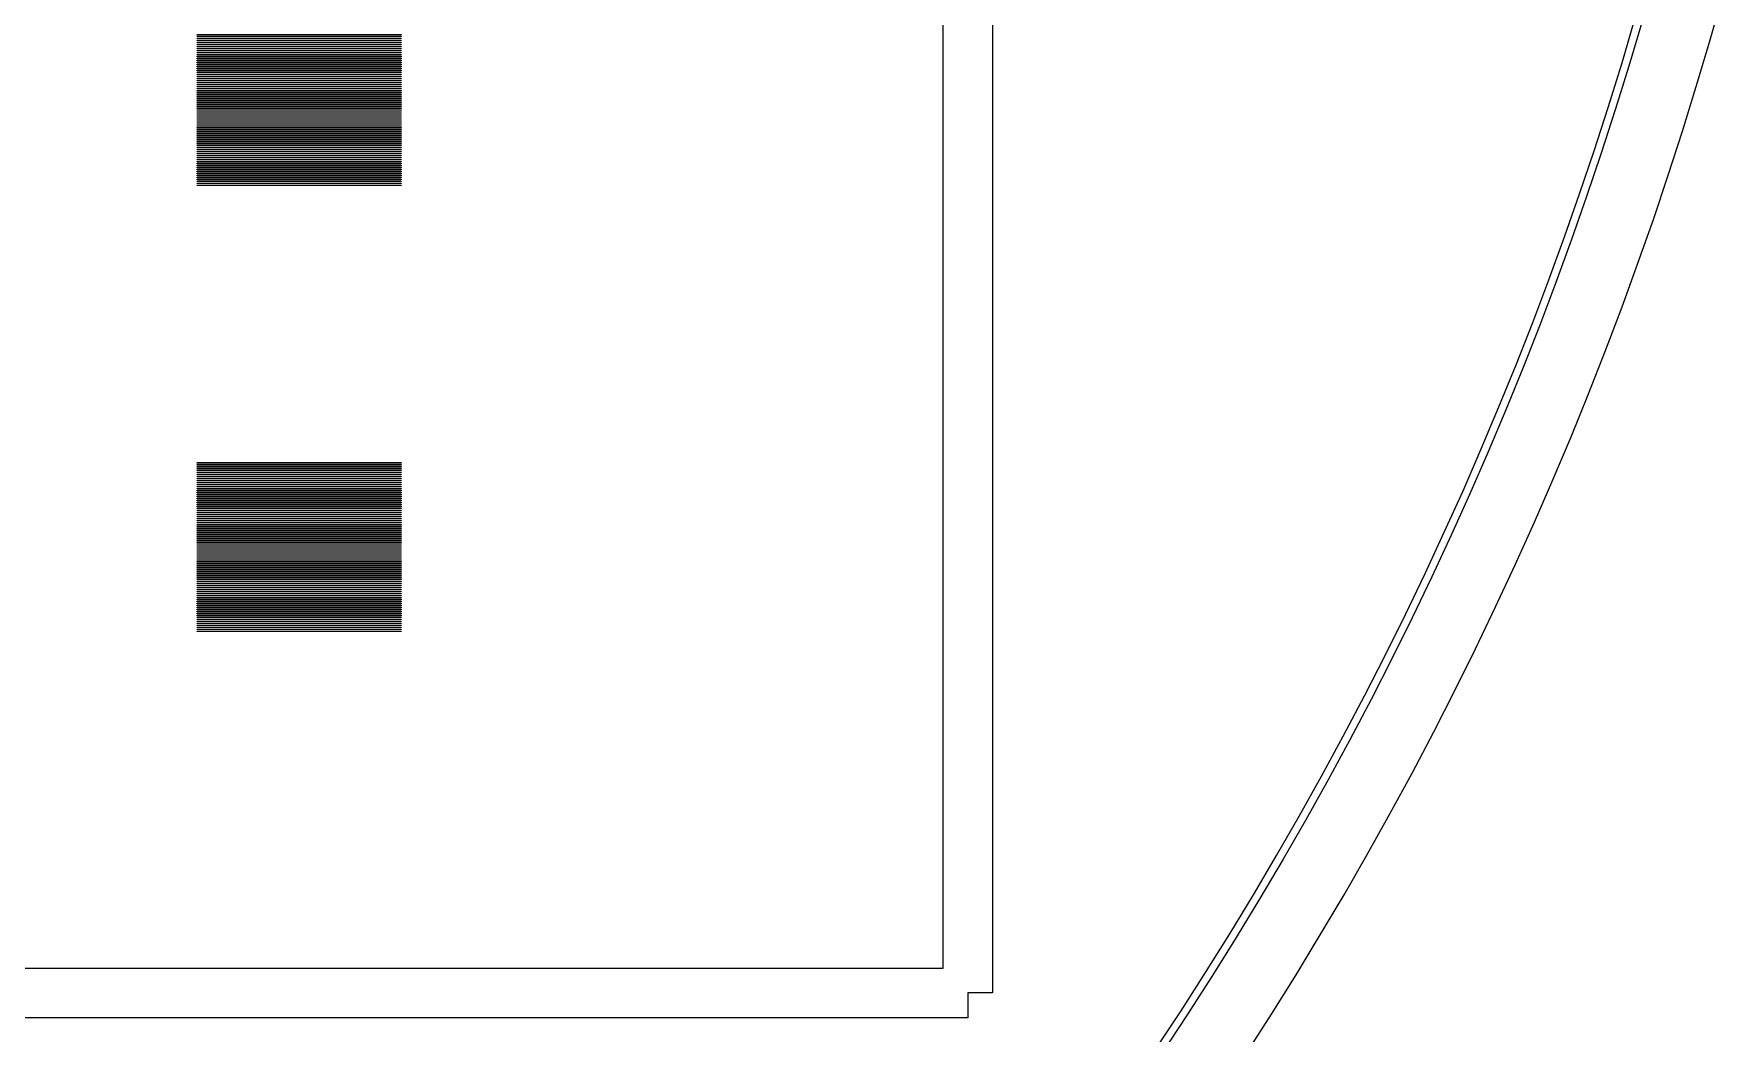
# Model space of a CAD drawing. Extents: x -17 to 130, y -40 to 112.
# Drawn here: x 93.64 to 127.73, y -5.31 to 14.86 of the extents above; entities that cross this region are included whole.
import ezdxf

# ---------------------------------------------------------------- set-up
doc = ezdxf.new("R2010")
doc.units = 0

msp = doc.modelspace()

# ---------------------------------------------------------------- linework, layer by layer
for p, q in [((113, 76.5), (113, -4.5)), ((112, -4), (112, 76)), ((127.473, 14.6933), (127.729, 15.5965)), ((125.699, 14.2504), (125.96, 15.1319)), ((126.104, 15.0901), (125.842, 14.2069)), ((96.94, 14.835), (96.94, 14.845)), ((96.94, 14.845), (101.06, 14.845)), ((101.06, 14.835), (96.94, 14.835)), ((96.94, 14.795), (96.94, 14.805)), ((96.94, 14.805), (101.06, 14.805)), ((101.06, 14.795), (96.94, 14.795)), ((96.94, 14.755), (96.94, 14.765)), ((96.94, 14.765), (101.06, 14.765)), ((101.06, 14.755), (96.94, 14.755)), ((96.94, 14.715), (96.94, 14.725)), ((96.94, 14.725), (101.06, 14.725)), ((101.06, 14.715), (96.94, 14.715)), ((96.94, 14.675), (96.94, 14.685)), ((96.94, 14.685), (101.06, 14.685)), ((101.06, 14.675), (96.94, 14.675)), ((101.06, 14.845), (101.06, 14.835)), ((101.06, 14.805), (101.06, 14.795)), ((101.06, 14.765), (101.06, 14.755)), ((101.06, 14.725), (101.06, 14.715)), ((101.06, 14.685), (101.06, 14.675)), ((127.206, 13.7932), (127.473, 14.6933)), ((96.94, 14.635), (96.94, 14.645)), ((96.94, 14.645), (101.06, 14.645)), ((101.06, 14.635), (96.94, 14.635)), ((96.94, 14.595), (96.94, 14.605)), ((96.94, 14.605), (101.06, 14.605)), ((101.06, 14.595), (96.94, 14.595)), ((96.94, 14.555), (96.94, 14.565)), ((96.94, 14.565), (101.06, 14.565)), ((101.06, 14.555), (96.94, 14.555)), ((96.94, 14.515), (96.94, 14.525)), ((96.94, 14.525), (101.06, 14.525)), ((101.06, 14.515), (96.94, 14.515)), ((96.94, 14.475), (96.94, 14.485)), ((96.94, 14.485), (101.06, 14.485)), ((101.06, 14.475), (96.94, 14.475)), ((96.94, 14.435), (96.94, 14.445)), ((96.94, 14.445), (101.06, 14.445)), ((101.06, 14.435), (96.94, 14.435)), ((96.94, 14.395), (96.94, 14.405)), ((96.94, 14.405), (101.06, 14.405)), ((101.06, 14.395), (96.94, 14.395)), ((96.94, 14.355), (96.94, 14.365)), ((96.94, 14.365), (101.06, 14.365)), ((101.06, 14.355), (96.94, 14.355)), ((96.94, 14.315), (96.94, 14.325)), ((96.94, 14.325), (101.06, 14.325)), ((101.06, 14.645), (101.06, 14.635)), ((101.06, 14.605), (101.06, 14.595)), ((101.06, 14.565), (101.06, 14.555)), ((101.06, 14.525), (101.06, 14.515)), ((101.06, 14.485), (101.06, 14.475)), ((101.06, 14.445), (101.06, 14.435)), ((101.06, 14.405), (101.06, 14.395)), ((101.06, 14.365), (101.06, 14.355)), ((101.06, 14.325), (101.06, 14.315)), ((101.06, 14.315), (96.94, 14.315)), ((96.94, 14.275), (96.94, 14.285)), ((96.94, 14.285), (101.06, 14.285)), ((101.06, 14.275), (96.94, 14.275)), ((96.94, 14.235), (96.94, 14.245)), ((96.94, 14.245), (101.06, 14.245)), ((101.06, 14.235), (96.94, 14.235)), ((96.94, 14.195), (96.94, 14.205)), ((96.94, 14.205), (101.06, 14.205)), ((101.06, 14.195), (96.94, 14.195)), ((96.94, 14.155), (96.94, 14.165)), ((96.94, 14.165), (101.06, 14.165)), ((101.06, 14.155), (96.94, 14.155)), ((96.94, 14.115), (96.94, 14.125)), ((96.94, 14.125), (101.06, 14.125)), ((101.06, 14.115), (96.94, 14.115)), ((96.94, 14.075), (96.94, 14.085)), ((96.94, 14.085), (101.06, 14.085)), ((101.06, 14.075), (96.94, 14.075)), ((96.94, 14.035), (96.94, 14.045)), ((96.94, 14.045), (101.06, 14.045)), ((101.06, 14.035), (96.94, 14.035)), ((96.94, 13.995), (96.94, 14.005)), ((96.94, 14.005), (101.06, 14.005)), ((101.06, 13.995), (96.94, 13.995)), ((101.06, 14.285), (101.06, 14.275)), ((101.06, 14.245), (101.06, 14.235)), ((101.06, 14.205), (101.06, 14.195)), ((101.06, 14.165), (101.06, 14.155)), ((101.06, 14.125), (101.06, 14.115)), ((101.06, 14.085), (101.06, 14.075)), ((101.06, 14.045), (101.06, 14.035)), ((101.06, 14.005), (101.06, 13.995)), ((125.426, 13.3722), (125.699, 14.2504)), ((125.842, 14.2069), (125.569, 13.3269)), ((96.94, 13.955), (96.94, 13.965)), ((96.94, 13.965), (101.06, 13.965)), ((101.06, 13.955), (96.94, 13.955)), ((96.94, 13.915), (96.94, 13.925)), ((96.94, 13.925), (101.06, 13.925)), ((101.06, 13.915), (96.94, 13.915)), ((96.94, 13.875), (96.94, 13.885)), ((96.94, 13.885), (101.06, 13.885)), ((101.06, 13.875), (96.94, 13.875)), ((96.94, 13.835), (96.94, 13.845)), ((96.94, 13.845), (101.06, 13.845)), ((101.06, 13.835), (96.94, 13.835)), ((96.94, 13.795), (96.94, 13.805)), ((96.94, 13.805), (101.06, 13.805)), ((101.06, 13.795), (96.94, 13.795)), ((96.94, 13.755), (96.94, 13.765)), ((96.94, 13.765), (101.06, 13.765)), ((101.06, 13.755), (96.94, 13.755)), ((96.94, 13.715), (96.94, 13.725)), ((96.94, 13.725), (101.06, 13.725)), ((101.06, 13.715), (96.94, 13.715)), ((96.94, 13.675), (96.94, 13.685)), ((96.94, 13.685), (101.06, 13.685)), ((101.06, 13.675), (96.94, 13.675)), ((96.94, 13.635), (96.94, 13.645)), ((96.94, 13.645), (101.06, 13.645)), ((101.06, 13.635), (96.94, 13.635)), ((101.06, 13.965), (101.06, 13.955)), ((101.06, 13.925), (101.06, 13.915)), ((101.06, 13.885), (101.06, 13.875)), ((101.06, 13.845), (101.06, 13.835)), ((101.06, 13.805), (101.06, 13.795)), ((101.06, 13.765), (101.06, 13.755)), ((101.06, 13.725), (101.06, 13.715)), ((101.06, 13.685), (101.06, 13.675)), ((101.06, 13.645), (101.06, 13.635)), ((126.928, 12.8965), (127.206, 13.7932)), ((96.94, 13.595), (96.94, 13.605)), ((96.94, 13.605), (101.06, 13.605)), ((101.06, 13.595), (96.94, 13.595)), ((96.94, 13.555), (96.94, 13.565)), ((96.94, 13.565), (101.06, 13.565)), ((101.06, 13.555), (96.94, 13.555)), ((96.94, 13.515), (96.94, 13.525)), ((96.94, 13.525), (101.06, 13.525)), ((101.06, 13.515), (96.94, 13.515)), ((96.94, 13.475), (96.94, 13.485)), ((96.94, 13.485), (101.06, 13.485)), ((101.06, 13.475), (96.94, 13.475)), ((96.94, 13.435), (96.94, 13.445)), ((96.94, 13.445), (101.06, 13.445)), ((101.06, 13.435), (96.94, 13.435)), ((96.94, 13.395), (96.94, 13.405)), ((96.94, 13.405), (101.06, 13.405)), ((101.06, 13.395), (96.94, 13.395)), ((96.94, 13.355), (96.94, 13.365)), ((96.94, 13.365), (101.06, 13.365)), ((101.06, 13.355), (96.94, 13.355)), ((96.94, 13.315), (96.94, 13.325)), ((96.94, 13.325), (101.06, 13.325)), ((101.06, 13.315), (96.94, 13.315)), ((101.06, 13.605), (101.06, 13.595)), ((101.06, 13.565), (101.06, 13.555)), ((101.06, 13.525), (101.06, 13.515)), ((101.06, 13.485), (101.06, 13.475)), ((101.06, 13.445), (101.06, 13.435)), ((101.06, 13.405), (101.06, 13.395)), ((101.06, 13.365), (101.06, 13.355)), ((101.06, 13.325), (101.06, 13.315)), ((125.143, 12.4974), (125.426, 13.3722)), ((125.569, 13.3269), (125.286, 12.4503)), ((96.94, 13.275), (96.94, 13.285)), ((96.94, 13.285), (101.06, 13.285)), ((101.06, 13.275), (96.94, 13.275)), ((96.94, 13.235), (96.94, 13.245)), ((96.94, 13.245), (101.06, 13.245)), ((101.06, 13.235), (96.94, 13.235)), ((96.94, 13.195), (96.94, 13.205)), ((96.94, 13.205), (101.06, 13.205)), ((101.06, 13.195), (96.94, 13.195)), ((96.94, 13.155), (96.94, 13.165)), ((96.94, 13.165), (101.06, 13.165)), ((101.06, 13.155), (96.94, 13.155)), ((96.94, 13.115), (96.94, 13.125)), ((96.94, 13.125), (101.06, 13.125)), ((101.06, 13.115), (96.94, 13.115)), ((96.94, 13.075), (96.94, 13.085)), ((96.94, 13.085), (101.06, 13.085)), ((101.06, 13.075), (96.94, 13.075)), ((96.94, 13.035), (96.94, 13.045)), ((96.94, 13.045), (101.06, 13.045)), ((101.06, 13.035), (96.94, 13.035)), ((96.94, 12.995), (96.94, 13.005)), ((96.94, 13.005), (101.06, 13.005)), ((101.06, 12.995), (96.94, 12.995)), ((96.94, 12.955), (96.94, 12.965)), ((96.94, 12.965), (101.06, 12.965)), ((101.06, 12.955), (96.94, 12.955)), ((101.06, 13.285), (101.06, 13.275)), ((101.06, 13.245), (101.06, 13.235)), ((101.06, 13.205), (101.06, 13.195)), ((101.06, 13.165), (101.06, 13.155)), ((101.06, 13.125), (101.06, 13.115)), ((101.06, 13.085), (101.06, 13.075)), ((101.06, 13.045), (101.06, 13.035)), ((101.06, 13.005), (101.06, 12.995)), ((101.06, 12.965), (101.06, 12.955)), ((96.94, 12.915), (96.94, 12.925)), ((96.94, 12.925), (101.06, 12.925)), ((101.06, 12.915), (96.94, 12.915)), ((96.94, 12.875), (96.94, 12.885)), ((96.94, 12.885), (101.06, 12.885)), ((101.06, 12.875), (96.94, 12.875)), ((96.94, 12.835), (96.94, 12.845)), ((96.94, 12.845), (101.06, 12.845)), ((101.06, 12.835), (96.94, 12.835)), ((96.94, 12.795), (96.94, 12.805)), ((96.94, 12.805), (101.06, 12.805)), ((101.06, 12.795), (96.94, 12.795)), ((96.94, 12.755), (96.94, 12.765)), ((96.94, 12.765), (101.06, 12.765)), ((101.06, 12.755), (96.94, 12.755)), ((96.94, 12.715), (96.94, 12.725)), ((96.94, 12.725), (101.06, 12.725)), ((101.06, 12.715), (96.94, 12.715)), ((96.94, 12.675), (96.94, 12.685)), ((96.94, 12.685), (101.06, 12.685)), ((101.06, 12.675), (96.94, 12.675)), ((96.94, 12.635), (96.94, 12.645)), ((96.94, 12.645), (101.06, 12.645)), ((101.06, 12.635), (96.94, 12.635)), ((101.06, 12.925), (101.06, 12.915)), ((101.06, 12.885), (101.06, 12.875)), ((101.06, 12.845), (101.06, 12.835)), ((101.06, 12.805), (101.06, 12.795)), ((101.06, 12.765), (101.06, 12.755)), ((101.06, 12.725), (101.06, 12.715)), ((101.06, 12.685), (101.06, 12.675)), ((101.06, 12.645), (101.06, 12.635)), ((126.639, 12.0034), (126.928, 12.8965)), ((96.94, 12.595), (96.94, 12.605)), ((96.94, 12.605), (101.06, 12.605)), ((101.06, 12.595), (96.94, 12.595)), ((96.94, 12.555), (96.94, 12.565)), ((96.94, 12.565), (101.06, 12.565)), ((101.06, 12.555), (96.94, 12.555)), ((96.94, 12.515), (96.94, 12.525)), ((96.94, 12.525), (101.06, 12.525)), ((101.06, 12.515), (96.94, 12.515)), ((96.94, 12.475), (96.94, 12.485)), ((96.94, 12.485), (101.06, 12.485)), ((101.06, 12.475), (96.94, 12.475)), ((96.94, 12.435), (96.94, 12.445)), ((96.94, 12.445), (101.06, 12.445)), ((101.06, 12.435), (96.94, 12.435)), ((96.94, 12.395), (96.94, 12.405)), ((96.94, 12.405), (101.06, 12.405)), ((101.06, 12.395), (96.94, 12.395)), ((96.94, 12.355), (96.94, 12.365)), ((96.94, 12.365), (101.06, 12.365)), ((101.06, 12.355), (96.94, 12.355)), ((96.94, 12.315), (96.94, 12.325)), ((96.94, 12.325), (101.06, 12.325)), ((101.06, 12.315), (96.94, 12.315)), ((96.94, 12.275), (96.94, 12.285)), ((96.94, 12.285), (101.06, 12.285)), ((101.06, 12.275), (96.94, 12.275)), ((101.06, 12.605), (101.06, 12.595)), ((101.06, 12.565), (101.06, 12.555)), ((101.06, 12.525), (101.06, 12.515)), ((101.06, 12.485), (101.06, 12.475)), ((101.06, 12.445), (101.06, 12.435)), ((101.06, 12.405), (101.06, 12.395)), ((101.06, 12.365), (101.06, 12.355)), ((101.06, 12.325), (101.06, 12.315)), ((101.06, 12.285), (101.06, 12.275)), ((124.85, 11.6261), (125.143, 12.4974)), ((125.286, 12.4503), (124.991, 11.5773)), ((96.94, 12.235), (96.94, 12.245)), ((96.94, 12.245), (101.06, 12.245)), ((101.06, 12.235), (96.94, 12.235)), ((96.94, 12.195), (96.94, 12.205)), ((96.94, 12.205), (101.06, 12.205)), ((101.06, 12.195), (96.94, 12.195)), ((96.94, 12.155), (96.94, 12.165)), ((96.94, 12.165), (101.06, 12.165)), ((101.06, 12.155), (96.94, 12.155)), ((96.94, 12.115), (96.94, 12.125)), ((96.94, 12.125), (101.06, 12.125)), ((101.06, 12.115), (96.94, 12.115)), ((96.94, 12.075), (96.94, 12.085)), ((96.94, 12.085), (101.06, 12.085)), ((101.06, 12.075), (96.94, 12.075)), ((96.94, 12.035), (96.94, 12.045)), ((96.94, 12.045), (101.06, 12.045)), ((101.06, 12.035), (96.94, 12.035)), ((96.94, 11.995), (96.94, 12.005)), ((96.94, 12.005), (101.06, 12.005)), ((101.06, 11.995), (96.94, 11.995)), ((96.94, 11.955), (96.94, 11.965)), ((96.94, 11.965), (101.06, 11.965)), ((101.06, 11.955), (96.94, 11.955)), ((101.06, 12.245), (101.06, 12.235)), ((101.06, 12.205), (101.06, 12.195)), ((101.06, 12.165), (101.06, 12.155)), ((101.06, 12.125), (101.06, 12.115)), ((101.06, 12.085), (101.06, 12.075)), ((101.06, 12.045), (101.06, 12.035)), ((101.06, 12.005), (101.06, 11.995)), ((101.06, 11.965), (101.06, 11.955)), ((126.339, 11.1138), (126.639, 12.0034)), ((96.94, 11.915), (96.94, 11.925)), ((96.94, 11.925), (101.06, 11.925)), ((101.06, 11.915), (96.94, 11.915)), ((96.94, 11.875), (96.94, 11.885)), ((96.94, 11.885), (101.06, 11.885)), ((101.06, 11.875), (96.94, 11.875)), ((96.94, 11.835), (96.94, 11.845)), ((96.94, 11.845), (101.06, 11.845)), ((101.06, 11.835), (96.94, 11.835)), ((96.94, 11.795), (96.94, 11.805)), ((96.94, 11.805), (101.06, 11.805)), ((101.06, 11.795), (96.94, 11.795)), ((101.06, 11.925), (101.06, 11.915)), ((101.06, 11.885), (101.06, 11.875)), ((101.06, 11.845), (101.06, 11.835)), ((101.06, 11.805), (101.06, 11.795)), ((124.545, 10.7585), (124.85, 11.6261)), ((124.991, 11.5773), (124.686, 10.708)), ((126.028, 10.2279), (126.339, 11.1138)), ((124.23, 9.89473), (124.545, 10.7585)), ((124.686, 10.708), (124.371, 9.84247)), ((125.706, 9.34598), (126.028, 10.2279)), ((123.904, 9.03487), (124.23, 9.89473)), ((124.371, 9.84247), (124.044, 8.98088)), ((125.374, 8.46803), (125.706, 9.34598)), ((123.568, 8.17906), (123.904, 9.03487)), ((124.044, 8.98088), (123.708, 8.12337)), ((125.031, 7.59424), (125.374, 8.46803)), ((123.222, 7.32745), (123.568, 8.17906)), ((123.708, 8.12337), (123.36, 7.27005)), ((124.677, 6.72473), (125.031, 7.59424)), ((122.865, 6.48015), (123.222, 7.32745)), ((123.36, 7.27005), (123.002, 6.42105)), ((122.497, 5.6373), (122.865, 6.48015)), ((124.312, 5.85962), (124.677, 6.72473)), ((96.94, 6.19499), (96.94, 6.20499)), ((96.94, 6.20499), (101.06, 6.20499)), ((101.06, 6.19499), (96.94, 6.19499)), ((96.94, 6.155), (96.94, 6.16499)), ((96.94, 6.16499), (101.06, 6.16499)), ((101.06, 6.155), (96.94, 6.155)), ((101.06, 6.20499), (101.06, 6.19499)), ((101.06, 6.16499), (101.06, 6.155)), ((123.002, 6.42105), (122.634, 5.57651)), ((96.94, 6.11499), (96.94, 6.125)), ((96.94, 6.125), (101.06, 6.125)), ((101.06, 6.11499), (96.94, 6.11499)), ((96.94, 6.075), (96.94, 6.08499)), ((96.94, 6.08499), (101.06, 6.08499)), ((101.06, 6.075), (96.94, 6.075)), ((96.94, 6.03499), (96.94, 6.045)), ((96.94, 6.045), (101.06, 6.045)), ((101.06, 6.03499), (96.94, 6.03499)), ((96.94, 5.995), (96.94, 6.00499)), ((96.94, 6.00499), (101.06, 6.00499)), ((101.06, 5.995), (96.94, 5.995)), ((96.94, 5.95499), (96.94, 5.965)), ((96.94, 5.965), (101.06, 5.965)), ((101.06, 5.95499), (96.94, 5.95499)), ((96.94, 5.91499), (96.94, 5.92499)), ((96.94, 5.92499), (101.06, 5.92499)), ((101.06, 5.91499), (96.94, 5.91499)), ((96.94, 5.875), (96.94, 5.88499)), ((96.94, 5.88499), (101.06, 5.88499)), ((101.06, 5.875), (96.94, 5.875)), ((96.94, 5.83499), (96.94, 5.84499)), ((96.94, 5.84499), (101.06, 5.84499)), ((101.06, 5.83499), (96.94, 5.83499)), ((96.94, 5.795), (96.94, 5.80499)), ((96.94, 5.80499), (101.06, 5.80499)), ((101.06, 5.795), (96.94, 5.795)), ((101.06, 6.125), (101.06, 6.11499)), ((101.06, 6.08499), (101.06, 6.075)), ((101.06, 6.045), (101.06, 6.03499)), ((101.06, 6.00499), (101.06, 5.995)), ((101.06, 5.965), (101.06, 5.95499)), ((101.06, 5.92499), (101.06, 5.91499)), ((101.06, 5.88499), (101.06, 5.875)), ((101.06, 5.84499), (101.06, 5.83499)), ((101.06, 5.80499), (101.06, 5.795)), ((123.937, 4.99904), (124.312, 5.85962)), ((96.94, 5.75499), (96.94, 5.765)), ((96.94, 5.765), (101.06, 5.765)), ((101.06, 5.75499), (96.94, 5.75499)), ((96.94, 5.715), (96.94, 5.72499)), ((96.94, 5.72499), (101.06, 5.72499)), ((101.06, 5.715), (96.94, 5.715)), ((96.94, 5.67499), (96.94, 5.685)), ((96.94, 5.685), (101.06, 5.685)), ((101.06, 5.67499), (96.94, 5.67499)), ((96.94, 5.63499), (96.94, 5.64499)), ((96.94, 5.64499), (101.06, 5.64499)), ((101.06, 5.63499), (96.94, 5.63499)), ((96.94, 5.59499), (96.94, 5.605)), ((96.94, 5.605), (101.06, 5.605)), ((101.06, 5.59499), (96.94, 5.59499)), ((96.94, 5.55499), (96.94, 5.56499)), ((96.94, 5.56499), (101.06, 5.56499)), ((101.06, 5.55499), (96.94, 5.55499)), ((96.94, 5.515), (96.94, 5.52499)), ((96.94, 5.52499), (101.06, 5.52499)), ((101.06, 5.515), (96.94, 5.515)), ((96.94, 5.47499), (96.94, 5.48499)), ((96.94, 5.48499), (101.06, 5.48499)), ((101.06, 5.47499), (96.94, 5.47499)), ((101.06, 5.765), (101.06, 5.75499)), ((101.06, 5.72499), (101.06, 5.715)), ((101.06, 5.685), (101.06, 5.67499)), ((101.06, 5.64499), (101.06, 5.63499)), ((101.06, 5.605), (101.06, 5.59499)), ((101.06, 5.56499), (101.06, 5.55499)), ((101.06, 5.52499), (101.06, 5.515)), ((101.06, 5.48499), (101.06, 5.47499)), ((122.119, 4.79903), (122.497, 5.6373)), ((122.634, 5.57651), (122.256, 4.73656)), ((96.94, 5.435), (96.94, 5.44499)), ((96.94, 5.44499), (101.06, 5.44499)), ((101.06, 5.435), (96.94, 5.435)), ((96.94, 5.39499), (96.94, 5.405)), ((96.94, 5.405), (101.06, 5.405)), ((101.06, 5.39499), (96.94, 5.39499)), ((96.94, 5.355), (96.94, 5.36499)), ((96.94, 5.36499), (101.06, 5.36499)), ((101.06, 5.355), (96.94, 5.355)), ((96.94, 5.31499), (96.94, 5.325)), ((96.94, 5.325), (101.06, 5.325)), ((101.06, 5.31499), (96.94, 5.31499)), ((96.94, 5.27499), (96.94, 5.28499)), ((96.94, 5.28499), (101.06, 5.28499)), ((101.06, 5.27499), (96.94, 5.27499)), ((96.94, 5.23499), (96.94, 5.245)), ((96.94, 5.245), (101.06, 5.245)), ((101.06, 5.23499), (96.94, 5.23499)), ((96.94, 5.19499), (96.94, 5.20499)), ((96.94, 5.20499), (101.06, 5.20499)), ((101.06, 5.19499), (96.94, 5.19499)), ((96.94, 5.155), (96.94, 5.16499)), ((96.94, 5.16499), (101.06, 5.16499)), ((101.06, 5.155), (96.94, 5.155)), ((96.94, 5.11499), (96.94, 5.125)), ((96.94, 5.125), (101.06, 5.125)), ((101.06, 5.11499), (96.94, 5.11499)), ((101.06, 5.44499), (101.06, 5.435)), ((101.06, 5.405), (101.06, 5.39499)), ((101.06, 5.36499), (101.06, 5.355)), ((101.06, 5.325), (101.06, 5.31499)), ((101.06, 5.28499), (101.06, 5.27499)), ((101.06, 5.245), (101.06, 5.23499)), ((101.06, 5.20499), (101.06, 5.19499)), ((101.06, 5.16499), (101.06, 5.155)), ((101.06, 5.125), (101.06, 5.11499)), ((96.94, 5.075), (96.94, 5.08499)), ((96.94, 5.08499), (101.06, 5.08499)), ((101.06, 5.075), (96.94, 5.075)), ((96.94, 5.03499), (96.94, 5.045)), ((96.94, 5.045), (101.06, 5.045)), ((101.06, 5.03499), (96.94, 5.03499)), ((96.94, 4.995), (96.94, 5.00499)), ((96.94, 5.00499), (101.06, 5.00499)), ((101.06, 4.995), (96.94, 4.995)), ((96.94, 4.95499), (96.94, 4.965)), ((96.94, 4.965), (101.06, 4.965)), ((101.06, 4.95499), (96.94, 4.95499)), ((96.94, 4.91499), (96.94, 4.92499)), ((96.94, 4.92499), (101.06, 4.92499)), ((101.06, 4.91499), (96.94, 4.91499)), ((96.94, 4.875), (96.94, 4.88499)), ((96.94, 4.88499), (101.06, 4.88499)), ((101.06, 4.875), (96.94, 4.875)), ((96.94, 4.83499), (96.94, 4.84499)), ((96.94, 4.84499), (101.06, 4.84499)), ((101.06, 4.83499), (96.94, 4.83499)), ((96.94, 4.795), (96.94, 4.80499)), ((96.94, 4.80499), (101.06, 4.80499)), ((101.06, 4.795), (96.94, 4.795)), ((101.06, 5.08499), (101.06, 5.075)), ((101.06, 5.045), (101.06, 5.03499)), ((101.06, 5.00499), (101.06, 4.995)), ((101.06, 4.965), (101.06, 4.95499)), ((101.06, 4.92499), (101.06, 4.91499)), ((101.06, 4.88499), (101.06, 4.875)), ((101.06, 4.84499), (101.06, 4.83499)), ((101.06, 4.80499), (101.06, 4.795)), ((121.731, 3.96544), (122.119, 4.79903)), ((123.551, 4.14314), (123.937, 4.99904)), ((96.94, 4.75499), (96.94, 4.765)), ((96.94, 4.765), (101.06, 4.765)), ((101.06, 4.75499), (96.94, 4.75499)), ((96.94, 4.715), (96.94, 4.72499)), ((96.94, 4.72499), (101.06, 4.72499)), ((101.06, 4.715), (96.94, 4.715)), ((96.94, 4.67499), (96.94, 4.685)), ((96.94, 4.685), (101.06, 4.685)), ((101.06, 4.67499), (96.94, 4.67499)), ((96.94, 4.63499), (96.94, 4.64499)), ((96.94, 4.64499), (101.06, 4.64499)), ((101.06, 4.63499), (96.94, 4.63499)), ((96.94, 4.59499), (96.94, 4.605)), ((96.94, 4.605), (101.06, 4.605)), ((101.06, 4.59499), (96.94, 4.59499)), ((96.94, 4.55499), (96.94, 4.56499)), ((96.94, 4.56499), (101.06, 4.56499)), ((101.06, 4.55499), (96.94, 4.55499)), ((96.94, 4.515), (96.94, 4.52499)), ((96.94, 4.52499), (101.06, 4.52499)), ((101.06, 4.515), (96.94, 4.515)), ((96.94, 4.47501), (96.94, 4.485)), ((96.94, 4.485), (101.06, 4.485)), ((101.06, 4.47501), (96.94, 4.47501)), ((96.94, 4.43501), (96.94, 4.44501)), ((96.94, 4.44501), (101.06, 4.44501)), ((101.06, 4.43501), (96.94, 4.43501)), ((101.06, 4.765), (101.06, 4.75499)), ((101.06, 4.72499), (101.06, 4.715)), ((101.06, 4.685), (101.06, 4.67499)), ((101.06, 4.64499), (101.06, 4.63499)), ((101.06, 4.605), (101.06, 4.59499)), ((101.06, 4.56499), (101.06, 4.55499)), ((101.06, 4.52499), (101.06, 4.515)), ((101.06, 4.485), (101.06, 4.47501)), ((101.06, 4.44501), (101.06, 4.43501)), ((122.256, 4.73656), (121.867, 3.90131)), ((96.94, 4.395), (96.94, 4.40501)), ((96.94, 4.40501), (101.06, 4.40501)), ((101.06, 4.395), (96.94, 4.395)), ((96.94, 4.35501), (96.94, 4.36501)), ((96.94, 4.36501), (101.06, 4.36501)), ((101.06, 4.35501), (96.94, 4.35501)), ((96.94, 4.315), (96.94, 4.32501)), ((96.94, 4.32501), (101.06, 4.32501)), ((101.06, 4.315), (96.94, 4.315)), ((96.94, 4.27501), (96.94, 4.285)), ((96.94, 4.285), (101.06, 4.285)), ((101.06, 4.27501), (96.94, 4.27501)), ((96.94, 4.235), (96.94, 4.24501)), ((96.94, 4.24501), (101.06, 4.24501)), ((101.06, 4.235), (96.94, 4.235)), ((96.94, 4.19501), (96.94, 4.205)), ((96.94, 4.205), (101.06, 4.205)), ((101.06, 4.19501), (96.94, 4.19501)), ((96.94, 4.15501), (96.94, 4.16501)), ((96.94, 4.16501), (101.06, 4.16501)), ((101.06, 4.15501), (96.94, 4.15501)), ((96.94, 4.11501), (96.94, 4.125)), ((96.94, 4.125), (101.06, 4.125)), ((101.06, 4.11501), (96.94, 4.11501)), ((101.06, 4.40501), (101.06, 4.395)), ((101.06, 4.36501), (101.06, 4.35501)), ((101.06, 4.32501), (101.06, 4.315)), ((101.06, 4.285), (101.06, 4.27501)), ((101.06, 4.24501), (101.06, 4.235)), ((101.06, 4.205), (101.06, 4.19501)), ((101.06, 4.16501), (101.06, 4.15501)), ((101.06, 4.125), (101.06, 4.11501)), ((123.155, 3.29204), (123.551, 4.14314)), ((96.94, 4.07501), (96.94, 4.08501)), ((96.94, 4.08501), (101.06, 4.08501)), ((101.06, 4.07501), (96.94, 4.07501)), ((96.94, 4.035), (96.94, 4.04501)), ((96.94, 4.04501), (101.06, 4.04501)), ((101.06, 4.035), (96.94, 4.035)), ((96.94, 3.99501), (96.94, 4.005)), ((96.94, 4.005), (101.06, 4.005)), ((101.06, 3.99501), (96.94, 3.99501)), ((96.94, 3.955), (96.94, 3.96501)), ((96.94, 3.96501), (101.06, 3.96501)), ((101.06, 3.955), (96.94, 3.955)), ((96.94, 3.91501), (96.94, 3.925)), ((96.94, 3.925), (101.06, 3.925)), ((101.06, 3.91501), (96.94, 3.91501)), ((96.94, 3.875), (96.94, 3.88501)), ((96.94, 3.88501), (101.06, 3.88501)), ((101.06, 3.875), (96.94, 3.875)), ((96.94, 3.83501), (96.94, 3.845)), ((96.94, 3.845), (101.06, 3.845)), ((101.06, 3.83501), (96.94, 3.83501)), ((96.94, 3.79501), (96.94, 3.80501)), ((96.94, 3.80501), (101.06, 3.80501)), ((101.06, 3.79501), (96.94, 3.79501)), ((96.94, 3.755), (96.94, 3.76501)), ((96.94, 3.76501), (101.06, 3.76501)), ((101.06, 3.755), (96.94, 3.755)), ((101.06, 4.08501), (101.06, 4.07501)), ((101.06, 4.04501), (101.06, 4.035)), ((101.06, 4.005), (101.06, 3.99501)), ((101.06, 3.96501), (101.06, 3.955)), ((101.06, 3.925), (101.06, 3.91501)), ((101.06, 3.88501), (101.06, 3.875)), ((101.06, 3.845), (101.06, 3.83501)), ((101.06, 3.80501), (101.06, 3.79501)), ((101.06, 3.76501), (101.06, 3.755)), ((121.333, 3.13669), (121.731, 3.96544)), ((121.867, 3.90131), (121.468, 3.07089)), ((96.94, 3.71501), (96.94, 3.72501)), ((96.94, 3.72501), (101.06, 3.72501)), ((101.06, 3.71501), (96.94, 3.71501)), ((96.94, 3.675), (96.94, 3.68501)), ((96.94, 3.68501), (101.06, 3.68501)), ((101.06, 3.675), (96.94, 3.675)), ((96.94, 3.63501), (96.94, 3.645)), ((96.94, 3.645), (101.06, 3.645)), ((101.06, 3.63501), (96.94, 3.63501)), ((96.94, 3.595), (96.94, 3.60501)), ((96.94, 3.60501), (101.06, 3.60501)), ((101.06, 3.595), (96.94, 3.595)), ((96.94, 3.55501), (96.94, 3.565)), ((96.94, 3.565), (101.06, 3.565)), ((101.06, 3.55501), (96.94, 3.55501)), ((96.94, 3.51501), (96.94, 3.52501)), ((96.94, 3.52501), (101.06, 3.52501)), ((101.06, 3.51501), (96.94, 3.51501)), ((96.94, 3.47501), (96.94, 3.485)), ((96.94, 3.485), (101.06, 3.485)), ((101.06, 3.47501), (96.94, 3.47501)), ((96.94, 3.43501), (96.94, 3.44501)), ((96.94, 3.44501), (101.06, 3.44501)), ((101.06, 3.43501), (96.94, 3.43501)), ((101.06, 3.72501), (101.06, 3.71501)), ((101.06, 3.68501), (101.06, 3.675)), ((101.06, 3.645), (101.06, 3.63501)), ((101.06, 3.60501), (101.06, 3.595)), ((101.06, 3.565), (101.06, 3.55501)), ((101.06, 3.52501), (101.06, 3.51501)), ((101.06, 3.485), (101.06, 3.47501)), ((101.06, 3.44501), (101.06, 3.43501)), ((96.94, 3.395), (96.94, 3.40501)), ((96.94, 3.40501), (101.06, 3.40501)), ((101.06, 3.395), (96.94, 3.395)), ((96.94, 3.35501), (96.94, 3.36501)), ((96.94, 3.36501), (101.06, 3.36501)), ((101.06, 3.35501), (96.94, 3.35501)), ((96.94, 3.315), (96.94, 3.32501)), ((96.94, 3.32501), (101.06, 3.32501)), ((101.06, 3.315), (96.94, 3.315)), ((96.94, 3.27501), (96.94, 3.285)), ((96.94, 3.285), (101.06, 3.285)), ((101.06, 3.27501), (96.94, 3.27501)), ((96.94, 3.235), (96.94, 3.24501)), ((96.94, 3.24501), (101.06, 3.24501)), ((101.06, 3.235), (96.94, 3.235)), ((96.94, 3.19501), (96.94, 3.205)), ((96.94, 3.205), (101.06, 3.205)), ((101.06, 3.19501), (96.94, 3.19501)), ((96.94, 3.15501), (96.94, 3.16501)), ((96.94, 3.16501), (101.06, 3.16501)), ((101.06, 3.15501), (96.94, 3.15501)), ((96.94, 3.11501), (96.94, 3.125)), ((96.94, 3.125), (101.06, 3.125)), ((101.06, 3.11501), (96.94, 3.11501)), ((96.94, 3.07501), (96.94, 3.08501)), ((96.94, 3.08501), (101.06, 3.08501)), ((101.06, 3.07501), (96.94, 3.07501)), ((101.06, 3.40501), (101.06, 3.395)), ((101.06, 3.36501), (101.06, 3.35501)), ((101.06, 3.32501), (101.06, 3.315)), ((101.06, 3.285), (101.06, 3.27501)), ((101.06, 3.24501), (101.06, 3.235)), ((101.06, 3.205), (101.06, 3.19501)), ((101.06, 3.16501), (101.06, 3.15501)), ((101.06, 3.125), (101.06, 3.11501)), ((101.06, 3.08501), (101.06, 3.07501)), ((120.925, 2.31288), (121.333, 3.13669)), ((121.468, 3.07089), (121.059, 2.24544)), ((122.749, 2.44586), (123.155, 3.29204)), ((96.94, 3.035), (96.94, 3.04501)), ((96.94, 3.04501), (101.06, 3.04501)), ((101.06, 3.035), (96.94, 3.035)), ((96.94, 2.99501), (96.94, 3.005)), ((96.94, 3.005), (101.06, 3.005)), ((101.06, 2.99501), (96.94, 2.99501)), ((96.94, 2.955), (96.94, 2.96501)), ((96.94, 2.96501), (101.06, 2.96501)), ((101.06, 2.955), (96.94, 2.955)), ((96.94, 2.91501), (96.94, 2.925)), ((96.94, 2.925), (101.06, 2.925)), ((101.06, 2.91501), (96.94, 2.91501)), ((96.94, 2.875), (96.94, 2.88501)), ((96.94, 2.88501), (101.06, 2.88501)), ((101.06, 2.875), (96.94, 2.875)), ((96.94, 2.83501), (96.94, 2.845)), ((96.94, 2.845), (101.06, 2.845)), ((101.06, 2.83501), (96.94, 2.83501)), ((96.94, 2.79501), (96.94, 2.80501)), ((96.94, 2.80501), (101.06, 2.80501)), ((101.06, 2.79501), (96.94, 2.79501)), ((101.06, 3.04501), (101.06, 3.035)), ((101.06, 3.005), (101.06, 2.99501)), ((101.06, 2.96501), (101.06, 2.955)), ((101.06, 2.925), (101.06, 2.91501)), ((101.06, 2.88501), (101.06, 2.875)), ((101.06, 2.845), (101.06, 2.83501)), ((101.06, 2.80501), (101.06, 2.79501)), ((122.332, 1.60474), (122.749, 2.44586)), ((120.506, 1.49414), (120.925, 2.31288)), ((121.059, 2.24544), (120.64, 1.42506)), ((120.078, 0.6806), (120.506, 1.49414)), ((120.64, 1.42506), (120.21, 0.60989)), ((121.904, 0.7688), (122.332, 1.60474)), ((121.467, -0.06184), (121.904, 0.7688)), ((119.64, -0.12761), (120.078, 0.6806)), ((120.21, 0.60989), (119.771, -0.19994)), ((119.191, -0.93039), (119.64, -0.12761)), ((119.771, -0.19994), (119.322, -1.00433)), ((121.019, -0.88705), (121.467, -0.06184)), ((118.733, -1.7276), (119.191, -0.93039)), ((119.322, -1.00433), (118.863, -1.80313)), ((120.562, -1.70671), (121.019, -0.88705)), ((118.265, -2.51915), (118.733, -1.7276)), ((118.863, -1.80313), (118.394, -2.59625)), ((120.094, -2.52068), (120.562, -1.70671)), ((117.788, -3.30487), (118.265, -2.51915)), ((118.394, -2.59625), (117.915, -3.38356)), ((119.616, -3.32886), (120.094, -2.52068)), ((117.301, -4.08469), (117.788, -3.30487)), ((117.915, -3.38356), (117.427, -4.16495)), ((119.129, -4.1311), (119.616, -3.32886)), ((-4, -4), (112, -4)), ((116.804, -4.85847), (117.301, -4.08469)), ((117.427, -4.16495), (116.93, -4.94026)), ((118.631, -4.92731), (119.129, -4.1311)), ((113, -4.5), (112.5, -4.5)), ((112.5, -4.5), (112.5, -5)), ((112.5, -5), (-4.5, -5)), ((116.298, -5.6261), (116.804, -4.85847)), ((116.93, -4.94026), (116.423, -5.70943)), ((118.124, -5.71736), (118.631, -4.92731))]:
    msp.add_line(p, q)

doc.saveas('drawing.dxf')
